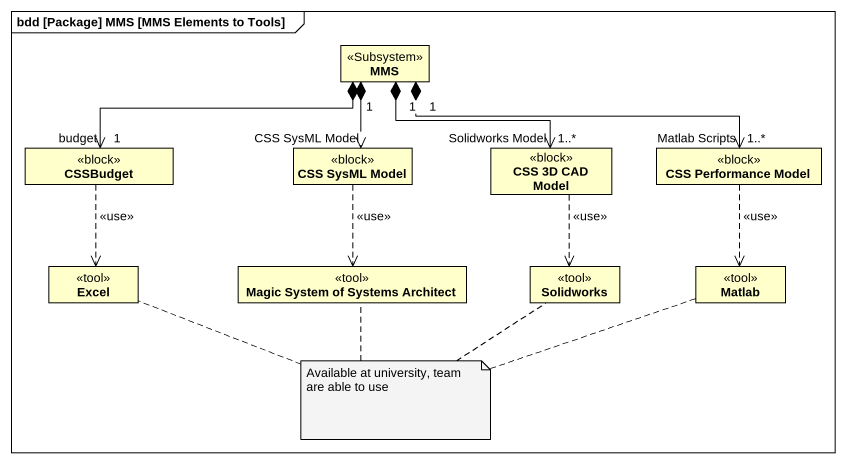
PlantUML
@startuml
mainframe bdd [Package] MMS [MMS Elements to Tools]
hide circle
hide empty members
class MMS <<Subsystem>>
class CSSBudget <<block>>
class "CSS SysML Model" as CSS_SysML_Model <<block>>
class "CSS 3D CAD Model" as CSS_3D_CAD_Model <<block>>
class "CSS Performance Model" as CSS_Performance_Model <<block>>
class Excel <<tool>>
class "Magic System of Systems Architect" as Magic_System_of_Systems <<tool>>
class Solidworks <<tool>>
class Matlab <<tool>>
MMS "1" *-left-> "budget\n1" CSSBudget
MMS *--> "CSS SysML Model" CSS_SysML_Model
MMS "1" *--> "Solidworks Model\n1..*" CSS_3D_CAD_Model
MMS "1" *-right-> "Matlab Scripts\n1..*" CSS_Performance_Model
CSSBudget ..> Excel : <<use>>
CSS_SysML_Model ..> Magic_System_of_Systems : <<use>>
CSS_3D_CAD_Model ..> Solidworks : <<use>>
CSS_Performance_Model ..> Matlab : <<use>>
note as N1
  Available at university, team are able to use
end note
N1 .. Magic_System_of_Systems
N1 .. Excel
N1 .. Solidworks
N1 .. Matlab
@enduml
